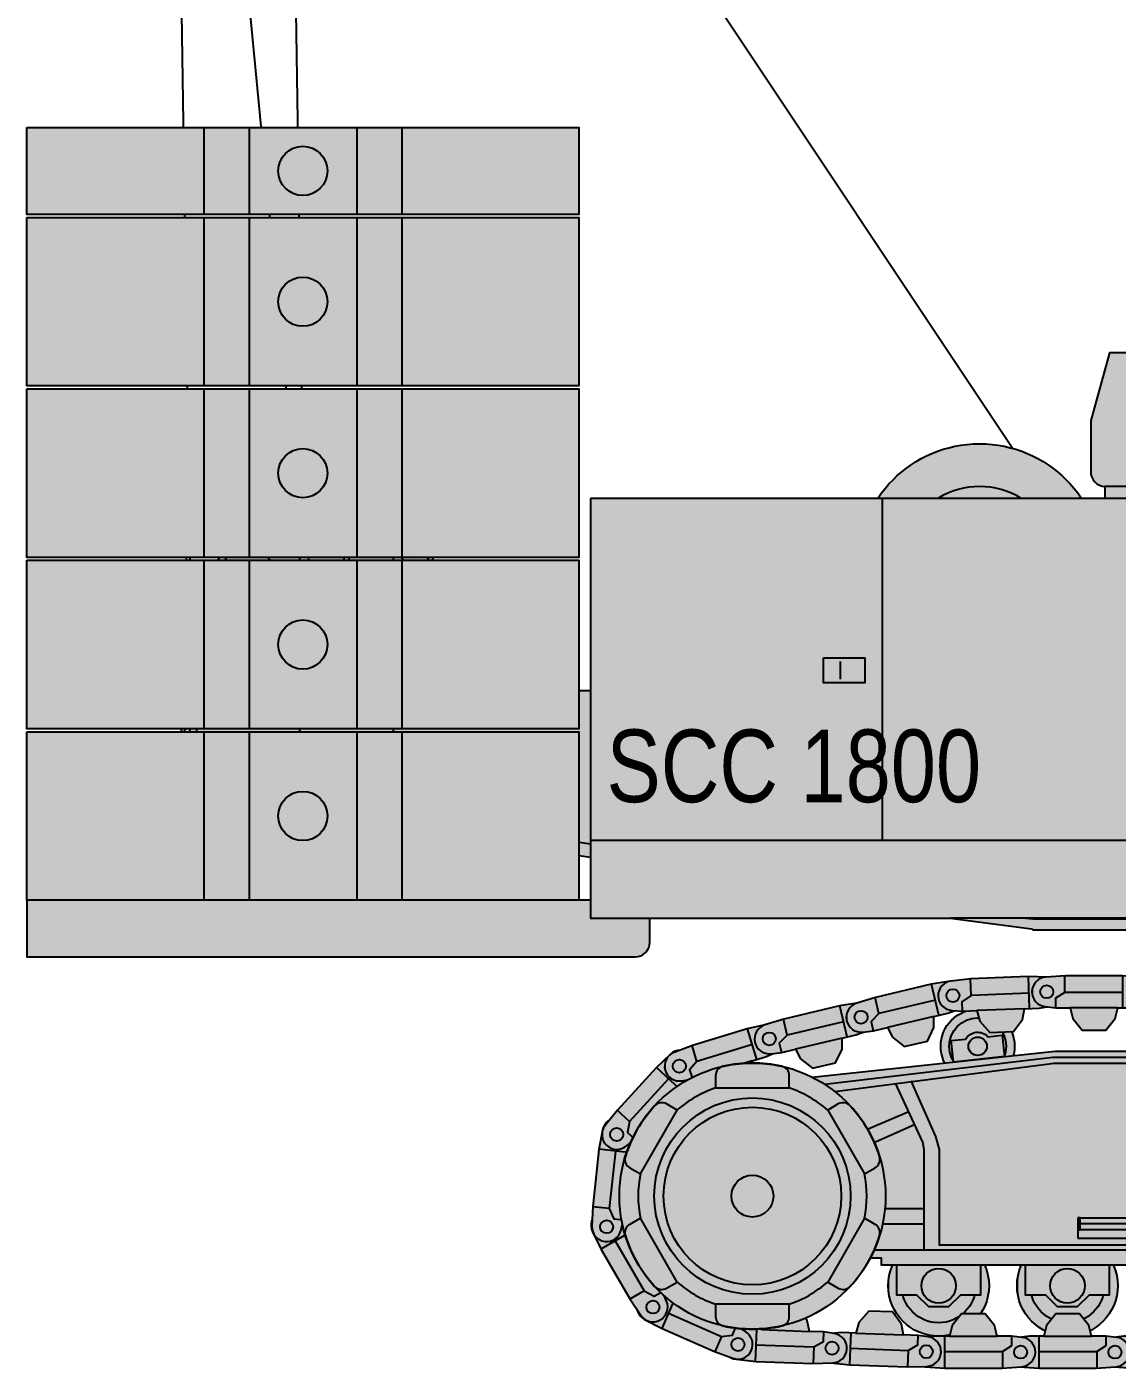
# Model space of a CAD drawing. Header units: millimetres. Extents: x 1288 to 41624, y 765 to 20114.
# Drawn here: x 16798 to 20551, y 809 to 5425 of the extents above; entities that cross this region are included whole.
import ezdxf
from ezdxf.enums import TextEntityAlignment as Align

# ---------------------------------------------------------------- set-up
doc = ezdxf.new("R2010")
doc.units = ezdxf.units.MM
doc.set_wipeout_variables(frame=1)
doc.layers.add('dwgmodels.com', color=250, linetype='Continuous')
doc.layers.add('Hatch', color=7, linetype='Continuous', true_color=0xffe494)
doc.styles.get("Standard").update_dxf_attribs({"font": 'Arial.ttf'})

# ---------------------------------------------------------------- blocks, each defined once
blk = doc.blocks.new('BLOCK-20201115.183852')
at = {"color": 0, "linetype": 'ByBlock', "lineweight": -2, "transparency": 16777216}
blk.add_wipeout([(-8014.682305156217, 205.3915074275974), (-8014.682305156217, 205.3915074275974), (-8009.258446934469, 225.39976104274592), (-7994.472023432292, 239.92939045137064), (-7974.371826675512, 245.0019185268493), (-7954.46165657454, 239.22839470789222), (-7940.193280280902, 224.18971495596998), (-7937.798180402704, 218.8298739721531), (-7926.949311261511, 188.76372692053974), (-7926.949311261511, 188.76372692053974), (-7918.657368144166, 177.49678084882453), (-7906.971385924137, 169.80664339898613), (-7893.343185909374, 166.64870755387528), (-7879.46588304716, 168.41530306915138), (-7879.46588304716, 168.4153030691523), (-7200.557668804338, 250.08001739909287), (-7200.557668804338, 250.08001739909287), (-7170.069756537493, 247.26247524371047), (-7142.523446236444, 233.89639403093315), (-7121.442635963422, 211.6916473217061), (-7109.52411616547, 183.48880661347084), (-7108.292579201083, 152.89575748636344), (-7109.195104027613, 147.6574832146389), (-6593.32249239972, 147.6574832146389), (-6601.100612934332, 134.6379953300011), (-443.5866007652812, 134.6379953300011), (-399.66496327572986, 134.76916546371558), (7.231291450249046, 107.36328433668677), (7.231291450249046, 107.36328433668677), (40.70179437698198, 99.61189855681096), (70.02323257481385, 81.70626230205471), (92.20663352080055, 55.47164261457874), (104.9906628477247, 23.582347516609843), (107.07214053648568, -10.71088794328989), (98.23888464782158, -43.91227553601402), (79.39134075200627, -72.6373279601994), (52.45079219297031, -93.95786714229234), (20.16350806067703, -105.70051722809058), (7.23129145025041, -107.36328433668768), (-399.66496327572986, -134.7691654637174), (-443.5866007652812, -134.637995330002), (-6601.100612934332, -134.637995330002), (-6593.32249239972, -147.6574832146398), (-7775.872787618349, -147.6574832146398), (-7775.872787618349, -158.51605995675754), (-8033.6751748357, -158.51605995675754), (-8033.6751748357, 158.51605995675618), (-8014.682305156217, 158.51605995675618)], dxfattribs=at)
blk = doc.blocks.new('BLOCK-20201113.150334')
at = {"color": 0, "linetype": 'ByBlock', "lineweight": -2, "transparency": 16777216}
blk.add_wipeout([(121.81131212791165, 36.98173590724005), (105.81460813989358, 70.77367630155393), (80.69104858475751, 98.46115595161714), (48.607622533506465, 117.65603930388156), (12.33163027497151, 126.70270497427353), (-25.008005372744336, 124.82084850021315), (-60.19061887511523, 112.17278614916816), (-90.18159490298592, 89.84945461042113), (-112.394113816469, 59.776314142367454), (-124.91227330803792, 24.54727133622842), (-126.6563412343326, -12.799053799741813), (-117.47588604017974, -49.04141874080608), (-98.16275197157096, -81.05380113482786), (-70.38275992309896, -106.07502844045715), (-36.532024944841694, -121.9469380774517), (0.4697165069746578, -127.3005259982827), (37.4309433758614, -121.67402775871864), (71.16362912043752, -105.55274720937007), (98.75821941645793, -80.3271974534598), (117.8345907205589, -48.1731645499311), (126.74734369990858, -11.86403885924247), (127.3013925808998, 0)], dxfattribs=at)
at = {"layer": 'Hatch', "true_color": 0xadadad, "transparency": 16777216}
h = blk.add_hatch(color=253, dxfattribs=at)
h.dxf.hatch_style = 1
edge = h.paths.add_edge_path()
edge.add_arc((0, 0), 127.3013925808998, 0, 360)
at = {"layer": 'Hatch', "transparency": 16777216}
h = blk.add_hatch(color=256, dxfattribs=at)
h.dxf.hatch_style = 1
edge = h.paths.add_edge_path()
edge.add_line((-83.1178960062125, -54.36107682582497), (-90.96002003184367, 19.41622406335409))
edge.add_line((-90.96002003184367, 19.41622406335409), (-41.4615607921628, 24.67763986139653))
edge.add_arc((-3.33066907387547e-14, -7.105427357601002e-15), 48.24983867797898, 42.895712417965285, 149.2391790215495, ccw=False)
edge.add_line((35.34753443863519, 32.84202706229462), (84.84599367831561, 38.10344286033705))
edge.add_line((84.84599367831561, 38.10344286033705), (92.68811770394768, -35.67385802884201))
edge.add_line((92.68811770394768, -35.67385802884201), (-83.1178960062125, -54.36107682582497))
at = {"color": 0, "linetype": 'ByBlock', "lineweight": -2, "transparency": 16777216}
blk.add_lwpolyline([(-83.1178960062125, -54.36107682582497), (-90.96002003184367, 19.41622406335409), (-41.4615607921628, 24.67763986139653, -0.5004542057179826), (35.34753443863519, 32.84202706229462), (84.84599367831561, 38.10344286033705), (92.68811770394768, -35.67385802884201)], format="xyb", close=True, dxfattribs=at)
for radius in [127.3013925808998, 97.94413496263614, 31.62702625891821]:
    blk.add_circle((0, 0), radius, dxfattribs=at)
blk = doc.blocks.new('BLOCK-20201113.14163')
at = {"color": 0, "linetype": 'ByBlock', "lineweight": -2, "transparency": 16777216}
blk.add_wipeout([(167.78424890663027, 43.303468969525454), (151.63907981433942, 83.85901310543244), (125.8712914935032, 119.09308369386628), (92.11604036736507, 146.7698188082095), (52.51534634892151, 165.1329252566232), (9.58216586201898, 173.01712835251146), (-33.959073797940206, 169.92211719709337), (-75.34535949146971, 156.0442930999332), (-111.9504258191737, 132.26430646573687), (-141.4514110521468, 100.09117302396498), (-161.97625985932663, 61.566515639108445), (-172.2225190404116, 19.135008265787405), (-171.5399877979736, -24.51075666371355), (-159.9719777787569, -66.60113310980233), (-138.25256462990487, -104.46517591623865), (-107.76000547916291, -135.70013200099507), (-70.4292783438781, -158.32391277983643), (-28.629293489051914, -170.90087232157256), (14.987431419622643, -172.6329096823628), (57.653093146289365, -163.41011430331355), (96.660240436085, -143.81774064695554), (129.53358178749787, -115.09906948041899), (154.18706097424416, -79.0765125311014), (169.05623271504558, -38.035967006940496), (173.2822685849787, -1.1368683772161603e-13)], dxfattribs=at)
at = {"layer": 'Hatch', "true_color": 0xadadad, "transparency": 16777216}
h = blk.add_hatch(color=253, dxfattribs=at)
h.dxf.hatch_style = 1
edge = h.paths.add_edge_path()
edge.add_arc((0, 0), 173.2822685849787, 0, 360)
at = {"color": 0, "linetype": 'ByBlock', "lineweight": -2, "transparency": 16777216}
for radius in [173.2822685849787, 127.3659967992862]:
    blk.add_circle((0, 0), radius, dxfattribs=at)
blk.add_wipeout([(-145.0844929127338, -31.01377030010829), (-75.86623998025334, -31.041553174367436), (-35.24767781147739, -71.71568109166401), (35.24767781147739, -71.71568109166401), (75.86623998025334, -31.041553174367436), (145.0844929127338, -31.01377030010829), (145.0844929127338, 70.67154949313087), (-145.0844929127338, 70.67154949313087)], dxfattribs=at)
at = {"layer": 'Hatch', "transparency": 16777216}
h = blk.add_hatch(color=256, dxfattribs=at)
h.dxf.hatch_style = 1
h.paths.add_polyline_path([(-145.0844929127338, 70.6715494931309), (-145.0844929127338, -31.01377030010826), (-75.86623998025334, -31.04155317436744), (-35.24767781147739, -71.71568109166401), (35.24767781147739, -71.71568109166401), (75.86623998025334, -31.04155317436744), (145.0844929127338, -31.01377030010826), (145.0844929127338, 70.6715494931309)])
at = {"color": 0, "linetype": 'ByBlock', "lineweight": -2, "transparency": 16777216}
blk.add_lwpolyline([(-145.0844929127338, 70.6715494931309), (-145.0844929127338, -31.01377030010826), (-75.86623998025334, -31.04155317436744), (-35.24767781147739, -71.71568109166401), (35.24767781147739, -71.71568109166401), (75.86623998025334, -31.04155317436744), (145.0844929127338, -31.01377030010826), (145.0844929127338, 70.6715494931309)], close=True, dxfattribs=at)
blk.add_circle((0, 0), 59.60485915977569, dxfattribs=at)
blk = doc.blocks.new('BLOCK-20201113.142927')
at = {"color": 0, "linetype": 'ByBlock', "lineweight": -2, "transparency": 16777216}
blk.add_wipeout([(3.432532222691009, -50.43122189891977), (3.432532222691009, -50.43122189891977), (25.897900695778475, -43.45274182775023), (42.813243067464214, -27.104556693492754), (50.55353224463306, -4.890149472297196), (47.459992580937495, 18.429841460043292), (34.195582286037734, 37.85784661404358), (13.602918768239618, 49.23036497973766), (5.745663823422149, 50.75901279036958), (-31.52215389699535, 55.00000000000006), (-80.15801499094225, 55.00000000000006), (-89.32546577283293, 91.47686967593478), (-121.79808920844329, 132.1509975932309), (-203.2019107915566, 132.1509975932309), (-235.67453422716693, 91.47686967593478), (-244.84198500905765, 55.00000000000006), (-293.4778461030046, 55.00000000000006), (-330.7456638234303, 50.75901279036822), (-330.7456638234303, 50.75901279036822), (-352.86868740121645, 42.761276078522485), (-369.01933722155286, 25.657227577767912), (-375.7364629344389, 3.1123348769237396), (-371.5805570110273, -20.04193925747842), (-357.4422470979698, -38.8435391239162), (-336.35143086801367, -49.263204928994384), (-328.43253222269095, -50.43122189891977), (-260.94965691887137, -54.99999999999997), (-64.05034308112856, -54.99999999999997)], dxfattribs=at)
at = {"layer": 'Hatch', "true_color": 0xadadad, "transparency": 16777216}
h = blk.add_hatch(color=253, dxfattribs=at)
h.dxf.hatch_style = 1
edge = h.paths.add_edge_path()
edge.add_line((-64.05034308112863, -55), (3.432532222690952, -50.43122189891983))
edge.add_arc((9.769962616701378e-15, 0.2687987270402765), 50.81608376225574, 273.8731728589847, 443.5078076067492)
edge.add_line((5.745663823422092, 50.75901279036952), (-31.52215389699541, 55))
edge.add_line((-31.52215389699541, 55), (-80.15801499094232, 55))
edge.add_line((-80.15801499094232, 55), (-89.32546577283301, 91.47686967593472))
edge.add_line((-89.32546577283301, 91.47686967593472), (-121.7980892084433, 132.1509975932308))
edge.add_line((-121.7980892084433, 132.1509975932308), (-203.2019107915567, 132.1509975932308))
edge.add_line((-203.2019107915567, 132.1509975932308), (-235.674534227167, 91.47686967593472))
edge.add_line((-235.674534227167, 91.47686967593472), (-244.8419850090577, 55))
edge.add_line((-244.8419850090577, 55), (-293.4778461030046, 55))
edge.add_line((-293.4778461030046, 55), (-330.7456638234303, 50.75901279036816))
edge.add_arc((-325.0000000000089, 0.2687987270398575), 50.81608376225473, 96.4921923932502, 266.1268271410252)
edge.add_line((-328.432532222691, -50.43122189891983), (-260.9496569188714, -55))
edge.add_line((-260.9496569188714, -55), (-64.05034308112863, -55))
at = {"color": 0, "linetype": 'ByBlock', "lineweight": -2, "transparency": 16777216}
blk.add_line((-244.8419850090577, 55), (-80.15801499094232, 55), dxfattribs=at)
blk.add_lwpolyline([(-64.05034308112863, -55), (3.432532222690952, -50.43122189891983, 0.9134026468780254), (5.745663823422092, 50.75901279036952), (-31.52215389699541, 55), (-80.15801499094232, 55), (-89.32546577283301, 91.47686967593472), (-121.7980892084433, 132.1509975932308), (-203.2019107915567, 132.1509975932308), (-235.674534227167, 91.47686967593472), (-244.8419850090577, 55), (-293.4778461030046, 55), (-330.7456638234303, 50.75901279036816, 0.9134026468781105), (-328.432532222691, -50.43122189891983), (-260.9496569188714, -55)], format="xyb", close=True, dxfattribs=at)
for points in [[(-262.2016225710458, 54.86459797551652), (-262.2016225710458, -55)], [(-62.8150471535123, 1.915996209953391), (-30.28685796937907, 22.28639961771432), (-30.28685796937907, 55)], [(-262.1849528464877, 1.915996209953391), (-62.8150471535123, 1.915996209953391)], [(-62.8150471535123, 1.915996209953391), (-62.8150471535123, -55)]]:
    blk.add_lwpolyline(points, dxfattribs=at)
for centre in [(-325, 0), (0, 0)]:
    blk.add_circle(centre, 22.47519651151177, dxfattribs=at)
blk = doc.blocks.new('BLOCK-20201113.150227')
at = {"color": 0, "linetype": 'ByBlock', "lineweight": -2, "transparency": 16777216}
blk.add_wipeout([(-2606.058335982071, 441.9261224063912), (2336.869225280111, 441.9261224063912), (2742.608086012396, 381.5507793502675), (2747.9515798746324, 417.46052333264197), (2770.5460306196696, 429.3416364334953), (2945.41699219793, 403.32023370961906), (2963.5732210677916, 385.3752788138736), (2958.2297272055575, 349.4655348314991), (4005.109970435358, 193.68614088928825), (4005.109970435358, 96.03058320131913), (4033.62073693973, 96.03058320131913), (4033.62073693973, -209.2444530900584), (4005.081923569421, -209.2444530900584), (4005.081923569421, -294.4651979687824), (-3204.52849329771, -294.4651979687824), (-3204.52849329771, -269.8524110711787), (-3327.160686386913, -269.8524110711787), (-3327.160686386913, -269.8524110711787), (-3367.700209387212, -320.8852983444558), (-3416.2582862497534, -364.3585278075425), (-3471.4466325607027, -399.02919177582453), (-3531.687403274307, -423.90604954302626), (-3595.2583035950825, -438.2778671366618), (-3660.341829705104, -441.73375162906586), (-3725.077231534888, -434.1748986423313), (-3787.6137119526215, -415.8174171837745), (-3846.163341397051, -387.1861510493777), (-3899.052175114897, -349.09967344242614), (-3944.7681115514733, -302.646883813969), (-3982.004123614286, -249.15587602577398), (-4009.6956268197578, -190.15596790076052), (-4027.050915960853, -127.33397774311106), (-4033.573800105618, -62.48599789043692), (-4029.0777887878644, 2.5339558989135185), (-4013.691423804138, 65.86695109988523), (-3987.8546041799514, 125.70228564600347), (-3952.306009375136, 180.3292562369288), (-3908.0619803012355, 228.18606766274934), (-3856.3874619465446, 267.9044848183912), (-3798.759838364542, 298.34895079875696), (-3736.82669399008, 318.64905268103576), (-3688.9077448009994, 326.82514605330925)], dxfattribs=at)
at = {"layer": 'Hatch', "transparency": 16777216}
h = blk.add_hatch(color=256, dxfattribs=at)
h.dxf.hatch_style = 1
edge = h.paths.add_edge_path()
edge.add_line((-3688.907744800999, 326.8251460533102), (-2606.058335982071, 441.9261224063921))
edge.add_line((-2606.058335982071, 441.9261224063921), (2336.869225280111, 441.9261224063921))
edge.add_line((2336.869225280111, 441.9261224063921), (2742.608086012396, 381.5507793502675))
edge.add_line((2742.608086012396, 381.5507793502675), (2747.951579874632, 417.4605233326411))
edge.add_line((2747.951579874632, 417.4605233326411), (2770.54603061967, 429.3416364334953))
edge.add_line((2770.54603061967, 429.3416364334953), (2945.416992197929, 403.3202337096191))
edge.add_line((2945.416992197929, 403.3202337096191), (2963.573221067792, 385.3752788138745))
edge.add_line((2963.573221067792, 385.3752788138745), (2958.229727205558, 349.4655348314991))
edge.add_line((2958.229727205558, 349.4655348314991), (4005.109970435357, 193.6861408892887))
edge.add_line((4005.109970435357, 193.6861408892887), (4005.109970435357, 96.0305832013205))
edge.add_line((4005.109970435357, 96.0305832013205), (4033.62073693973, 96.0305832013205))
edge.add_line((4033.62073693973, 96.0305832013205), (4033.62073693973, -209.2444530900589))
edge.add_line((4033.62073693973, -209.2444530900589), (4005.081923569421, -209.2444530900589))
edge.add_line((4005.081923569421, -209.2444530900589), (4005.081923569421, -294.4651979687819))
edge.add_line((4005.081923569421, -294.4651979687819), (-3204.528493297709, -294.4651979687819))
edge.add_line((-3204.528493297709, -294.4651979687819), (-3204.528493297709, -269.8524110711783))
edge.add_line((-3204.528493297709, -269.8524110711783), (-3327.160686386913, -269.8524110711783))
edge.add_arc((-3648.165473485136, -56.47085895179795), 385.4552634545951, 96.06744571975759, 326.38681662259023, ccw=False)
at = {"color": 0, "linetype": 'ByBlock', "lineweight": -2, "transparency": 16777216}
blk.add_lwpolyline([(-3688.907744800999, 326.8251460533102), (-2606.058335982071, 441.9261224063921), (2336.869225280111, 441.9261224063921), (2742.608086012396, 381.5507793502675), (2747.951579874632, 417.4605233326411), (2770.54603061967, 429.3416364334953), (2945.416992197929, 403.3202337096191), (2963.573221067792, 385.3752788138745), (2958.229727205558, 349.4655348314991), (4005.109970435357, 193.6861408892887), (4005.109970435357, 96.0305832013205), (4033.62073693973, 96.0305832013205), (4033.62073693973, -209.2444530900589), (4005.081923569421, -209.2444530900589), (4005.081923569421, -294.4651979687819), (-3204.528493297709, -294.4651979687819), (-3204.528493297709, -269.8524110711783), (-3327.160686386913, -269.8524110711783, -1.574523188373313)], format="xyb", close=True, dxfattribs=at)
for points in [[(-3689.724012373841, 294.0204641542525), (-2614.226501014642, 421.5446058489269), (2301.240859761208, 421.5446058489269), (4005.082187561094, 165.3087131196667)], [(-3542.438984076845, 280.2681930819701), (-2610.114635624097, 401.1964287405754), (-1304.267643908491, 401.1964287405754), (-1304.267643908491, -225.374064730755)], [(-3057.646730786246, -241.6492724725281), (-3057.646730786246, 104.1919463215299), (-3061.703030428272, 128.5853099222027), (-3155.27575093746, 332.0115152572052)], [(-1287.849857521439, -225.374064730755), (-3004.710662303188, -225.374064730755), (-3004.710662303188, 104.041617623438), (-3016.917037120429, 148.922373880851), (-3102.377158345567, 340.2352460382972)], [(-3349.735285390534, 131.9719773700273), (-3110.489757629618, 234.3324859323247)], [(-3325.191517374783, 85.86361825460914), (-3090.208259419492, 189.7131898700436)], [(-3297.819792656305, -99.23981558832065), (-3057.646730786246, -99.23981558832065)], [(-3308.416112422846, -152.0828424316933), (-3057.646730786246, -152.0828424316933)], [(-3347.678233699134, -241.6159330234118), (4005.081923569421, -241.6159330234118)]]:
    blk.add_lwpolyline(points, dxfattribs=at)
for points in [[(-2528.705257466132, -131.7235521736375), (-2528.688587741575, -172.4754721388613), (-2520.592650444984, -172.4721604655738), (-2520.609320169541, -131.72024050035)], [(-2520.592658182082, -131.7235521736375), (-2215.520036814843, -131.7268638469254), (-2215.520257786801, -152.0828858586196), (-2520.59287915404, -152.0795741853317)], [(-2528.688587741575, -200.9251353815616), (-2207.407429793752, -200.9251353815616), (-2207.407429793752, -172.4754721388617), (-2528.688587741575, -172.4754721388617)]]:
    blk.add_lwpolyline(points, close=True, dxfattribs=at)
blk.add_circle((-3648.165473485136, -56.47085895179794), 352.9465678076411, dxfattribs=at)
blk = doc.blocks.new('*U0')
at = {"color": 0, "linetype": 'ByBlock', "lineweight": -2}
blk.add_lwpolyline([(-100.7542170375336, 31.68359700821202, 0.3506497923044713), (-126.7558923937822, -0.8340782691102504), (-126.7558923937822, -42.90235564371415), (126.7558923937822, -42.90235564371415), (126.7558923937822, -0.8340782691102504, 0.3506497923044713), (100.7542170375336, 31.68359700821202, 0.1113477824091882)], format="xyb", close=True, dxfattribs=at)
blk = doc.blocks.new('*U1')
at = {"color": 0, "linetype": 'ByBlock', "lineweight": -2, "transparency": 16777216}
blk.add_blockref('*U0', (2233.597275022788, 4234.526415036973), dxfattribs=at)
for p, rotation in [((1874.077822846987, 4026.957762544367), 59.99999999999999), ((2593.11672719859, 4026.957762544367), 299.9999999999999), ((1874.077822846987, 3611.820457559155), 120), ((2593.11672719859, 3611.820457559155), 240), ((2233.597275022788, 3404.251805066549), 180)]:
    blk.add_blockref('*U0', p, dxfattribs=dict(at, rotation=rotation))
blk = doc.blocks.new('BLOCK-20201113.142016')
at = {"color": 0, "linetype": 'ByBlock', "lineweight": -2, "transparency": 16777216}
blk.add_wipeout([(452.5279760660534, 70.84321835308401), (436.1255688241612, 139.98149494437916), (409.2271859199806, 205.7509198353073), (372.4801747976856, 266.5686592451316), (326.76890400150387, 320.97104867373537), (273.1934796019474, 367.64881804793254), (213.04326959482202, 405.4786011485801), (147.7658734456177, 433.54997099978596), (78.93228357086892, 451.18735057551135), (8.19907719447289, 457.96627151158236), (-62.73145151484304, 453.72358953431353), (-132.15225954867785, 438.56141075708), (-198.39263745162404, 412.84463435298494), (-259.85841729584234, 377.1921707426616), (-315.0703385760434, 332.4620466438821), (-362.69964869561244, 279.73075545091706), (-401.6000812680718, 220.26734990583486), (-430.8354426310462, 155.50290055806659), (-449.702142664444, 86.99605503739531), (-457.7461276770035, 16.395527004942892), (-454.7738078474555, -54.599582461654904), (-440.8567162360504, -124.28067612717587), (-416.3297872407803, -190.97078039613268), (-381.7832959296703, -253.06490404269653), (-338.04865224045096, -309.06866458357763), (-286.1783919301943, -357.6342526958364), (-227.4208458208721, -397.59286914528604), (-163.19009696109313, -427.98285358515295), (-95.03194872721174, -448.07282826586356), (-24.58672288935061, -457.37929967000446), (46.450217040756506, -455.6782944643381), (116.36926711890597, -443.01074973331083), (183.4877269936161, -419.6815277704962), (246.1902964584931, -386.25207913840507), (302.9679499252401, -343.52693057045576), (352.45425324839846, -292.5343229027583), (393.4582488863207, -234.50146501114136), (424.99311797068736, -170.82499930225322), (446.2999294915251, -103.03738954826622), (456.8659050401599, -32.77003998924977), (458.0396606289256, -2.2737367544323206e-13)], dxfattribs=at)
at = {"layer": 'Hatch', "true_color": 0xadadad, "transparency": 16777216}
h = blk.add_hatch(color=253, dxfattribs=at)
h.dxf.hatch_style = 1
edge = h.paths.add_edge_path()
edge.add_arc((0, 0), 458.0396606289257, 0, 360)
at = {"color": 0, "linetype": 'ByBlock', "lineweight": -2, "transparency": 16777216}
for radius in [458.0396606289257, 337.7253539991992, 305.7730510978384, 72.10960792944024]:
    blk.add_circle((0, 0), radius, dxfattribs=at)
for start, end in [(108.8050730948377, 131.1949269051623), (48.8050730948377, 71.19492690516235), (168.8050730948377, 191.1949269051623), (348.8050730948377, 11.19492690516234), (228.8050730948377, 251.1949269051623), (288.8050730948377, 311.1949269051623)]:
    blk.add_arc((0, 0), 393.2250167115661, start, end, dxfattribs=at)
blk.add_blockref('*U1', (-2233.597275022788, -3819.389110051761), dxfattribs=at)
blk = doc.blocks.new('BLOCK-20201115.205518')
at = {"color": 0, "linetype": 'ByBlock', "lineweight": -2, "transparency": 16777216}
for name, p in [('BLOCK-20201113.150334', (-2927.743730138334, 1107.512721688945)), ('BLOCK-20201113.14163', (-3062, 283.2822685849787)), ('BLOCK-20201113.14163', (-2619, 283.2822685849787))]:
    blk.add_blockref(name, p, dxfattribs=at)
blk.add_blockref('BLOCK-20201113.142927', (-2130.741600443669, 55), dxfattribs=at)
blk.add_blockref('BLOCK-20201113.142927', (-2455.341600443669, 55), dxfattribs=at)
blk.add_blockref('BLOCK-20201113.142927', (-2779.941600443669, 55), dxfattribs=at)
at = {"color": 0, "linetype": 'ByBlock', "lineweight": -2, "transparency": 16777216, "rotation": 357.8892922874758}
blk.add_blockref('BLOCK-20201113.142927', (-3104.513424581473, 56.52951107748277), dxfattribs=at)
blk.add_blockref('BLOCK-20201113.142927', (-3428.893192626705, 68.48468079274653), dxfattribs=at)
at = {"color": 0, "linetype": 'ByBlock', "lineweight": -2, "transparency": 16777216, "rotation": 336.2269149652674}
blk.add_blockref('BLOCK-20201113.142927', (-3752.943262233125, 81.21867850651142), dxfattribs=at)
at = {"color": 0, "linetype": 'ByBlock', "lineweight": -2, "transparency": 16777216, "rotation": 299.9901249002318}
blk.add_blockref('BLOCK-20201113.142927', (-4045.376714343827, 210.0148830824064), dxfattribs=at)
at = {"color": 0, "linetype": 'ByBlock', "lineweight": -2, "transparency": 16777216, "rotation": 263.7391067876217}
blk.add_blockref('BLOCK-20201113.142927', (-4204.935490908756, 486.4888254738744), dxfattribs=at)
at = {"color": 0, "linetype": 'ByBlock', "lineweight": -2, "transparency": 16777216, "rotation": 227.4880886750115}
blk.add_blockref('BLOCK-20201113.142927', (-4170.123457275357, 803.7977700605115), dxfattribs=at)
at = {"color": 0, "linetype": 'ByBlock', "lineweight": -2, "transparency": 16777216, "rotation": 196.8376802669324}
blk.add_blockref('BLOCK-20201113.142927', (-3954.417458900764, 1039.101332008899), dxfattribs=at)
at = {"color": 0, "linetype": 'ByBlock', "lineweight": -2, "transparency": 16777216, "rotation": 193.2754573099571}
blk.add_blockref('BLOCK-20201113.142927', (-3644.939748241931, 1132.760284509013), dxfattribs=at)
blk.add_blockref('BLOCK-20201113.142927', (-3329.013928394482, 1207.299108981346), dxfattribs=at)
at = {"color": 0, "linetype": 'ByBlock', "lineweight": -2, "transparency": 16777216, "rotation": 182.3329865793087}
blk.add_blockref('BLOCK-20201113.142927', (-3013.088108547032, 1281.837933453681), dxfattribs=at)
at = {"color": 0, "linetype": 'ByBlock', "lineweight": -2, "transparency": 16777216}
blk.add_blockref('BLOCK-20201113.150227', (-54.69086221649286, 648.4405608191569), dxfattribs=at)
at = {"color": 0, "linetype": 'ByBlock', "lineweight": -2, "transparency": 16777216, "rotation": 180}
blk.add_blockref('BLOCK-20201113.142927', (-2690.019795385547, 1295), dxfattribs=at)
at = {"color": 0, "linetype": 'ByBlock', "lineweight": -2, "transparency": 16777216}
blk.add_blockref('BLOCK-20201113.142016', (-3702.856335701628, 591.9697018673592), dxfattribs=at)
blk = doc.blocks.new('BLOCK-20201115.205553')
at = {"color": 0, "linetype": 'ByBlock', "lineweight": -2, "transparency": 16777216}
blk.add_wipeout([(-2505.42382896743, 2827.5369490586427), (-2521.8124970843955, 2893.6733015160917), (-2548.6500350041047, 2956.3019859780215), (-2585.234187442733, 3013.784203657676), (-2630.607660388022, 3064.6158228715767), (-2683.5831705199944, 3107.466737509204), (-2742.774512739851, 3141.215671792166), (-2806.6328328659997, 3164.9795205900828), (-2873.487156353049, 3178.136457547933), (-2941.588112522669, 3180.3422063567177), (-3009.1537101785448, 3171.5390493986597), (-3074.4159667993067, 3151.9573380385746), (-3135.667171167802, 3122.10946504178), (-3191.304568886919, 3082.776456841685), (-3239.872301500363, 3034.9875364959307), (-3280.099501801418, 2979.993192105232), (-3310.933548493396, 2919.232455411042), (-3331.5676100302776, 2854.2952467898194), (-3341.46175690048, 2786.880771958855), (-3340.357089910668, 2718.7530590230353), (-3328.2825147761396, 2651.694799320411), (-3305.5539857477506, 2587.460699908732), (-3272.766238067291, 2527.731568313953), (-3230.777225587391, 2474.0703310007234), (-3180.6856707752477, 2427.8811364253042), (-3123.8023145470743, 2390.3726128174276), (-3061.615618236116, 2362.5262421211833), (-2995.752815167526, 2345.0706776510215), (-2927.9373309998273, 2338.4626774902636), (-2859.9436870108075, 2342.875152546099), (-2793.5510663692307, 2358.192642006438), (-2730.496758419299, 2384.01433459192), (-2672.4306991968097, 2419.6645565462677), (-2620.87229771096, 2464.2104519267386), (-2577.1706777143595, 2516.486392556216), (-2542.4693753110314, 2575.1244789040556), (-2517.6764161567316, 2638.590333782069), (-2503.4405552385906, 2705.2232522454183), (-2499.912871361862, 2759.623512204854)], dxfattribs=at)
at = {"layer": 'Hatch', "true_color": 0xadadad, "transparency": 16777216}
h = blk.add_hatch(color=253, dxfattribs=at)
h.dxf.hatch_style = 1
edge = h.paths.add_edge_path()
edge.add_arc((-2921.128737215477, 2759.623512204857), 421.215865853615, 0, 360)
at = {"color": 0, "linetype": 'ByBlock', "lineweight": -2, "transparency": 16777216}
blk.add_circle((-2921.128737215477, 2759.623512204857), 421.215865853615, dxfattribs=at)
blk.add_wipeout([(-4259.619102375178, 2330.6040068283864), (-4861.159300513558, 2330.6040068283864), (-4861.159300513558, 2540.218165711998), (-4830.71693107755, 2712.6985898673147), (-4793.5224210060005, 2807.386574657299), (-4793.5224210060005, 2807.386574657299), (-4790.393456193539, 2835.419097500663), (-4798.161308652901, 2862.535019501047), (-4815.658468340827, 2884.6588112333984), (-4840.2551080597805, 2898.465261620713), (-4861.159300513558, 2902.056326844303), (-5221.863138858593, 2902.056326844303), (-5476.606891511157, 2834.4012147337735), (-5476.606891511157, 2834.4012147337735), (-5504.197585647626, 2820.324422820636), (-5527.739238012207, 2800.19501454709), (-5545.930634505989, 2775.1255995737793), (-5557.766284892765, 2746.5018357852787), (-5557.766284892765, 2746.5018357852787), (-5638.901368137063, 2401.601762817907), (-5669.337660038756, 2404.9626392998653), (-5669.337660038756, 2404.9626392998653), (-5689.300502075388, 2401.0521297071537), (-5705.710902338322, 2389.031068578267), (-5715.459707267244, 2371.176994815901), (-5716.699885036731, 2350.8725838036553), (-5716.699885036731, 2350.8725838036553), (-5703.146983491053, 2235.885634366783), (-5703.146983491053, 2235.885634366783), (-5702.00896862562, 2232.2439441207625), (-5699.781076786769, 2229.146609195979), (-5696.690452236628, 2226.909417748657), (-5693.052198976533, 2225.7604621806267), (-5693.052198976533, 2225.7604621806267), (-5679.499297430855, 2225.7604621806267), (-5679.499297430855, 2225.7604621806267), (-5675.850953740758, 2226.9204295841673), (-5672.748157527705, 2229.162881750569), (-5670.5019932689975, 2232.2629917778495), (-5669.337660038756, 2235.909944504073), (-5669.337660038756, 2235.909944504073), (-5669.337660038756, 2083.7041748583542), (-5676.108033277269, 2083.7224074613405), (-5676.108033277269, 1833.510319283952), (-5665.988938625439, 1738.8344895626096), (-5655.839456302007, 1738.8344895626096), (-5655.839456302007, 1735.394605134435), (-5638.931755808699, 1735.394605134435), (-5638.931755808699, 1738.8344895626096), (-5635.528336586467, 1738.8344895626096), (-5628.77619595093, 1833.510319283952), (-5628.77619595093, 1859.7265130683409), (-5625.378854263014, 1857.1580053441353), (-4939.344017606592, 1857.1580053441353), (-4259.603700510094, 1758.688750984158), (-4259.598046138831, 1548.725790673776), (-3022.0177160231547, 1548.725790673776), (-2742.158576356527, 1512.1968675961393), (-2738.0467109659803, 1508.0850022055924), (-1700.5079607648804, 1508.0850022055924), (-1598.8933005390863, 1491.8598036374888), (1187.9749164598006, 1491.8598036374888), (1224.5690790532185, 1471.467173930323), (1578.5784628798497, 1471.467173930323), (1598.9155268384966, 1487.7312685223915), (1598.9155268384966, 1516.1809317650914), (1521.6235706459297, 1516.1809317650914), (1521.6235706459297, 1540.5909650903159), (1529.6806041814598, 1540.6298611142888), (1529.6806041814598, 1548.742460398334), (1452.444213737413, 1548.742460398334), (1452.444213737413, 1540.6298611142888), (1460.5568130214633, 1540.6298611142888), (1460.5568130214633, 1516.1809317650914), (1330.3662642370055, 1516.1976014896418), (1330.3662642370055, 1516.1976014896418), (1311.192399374343, 1527.0403939548455), (1295.641563565086, 1542.64086663514), (1284.8599297389978, 1561.849188119727), (1279.642157230257, 1583.249610831957), (1279.642157230257, 1816.5661535846912), (1523.0960272377934, 2171.6582516157832), (1523.0960272377934, 2171.6582516157832), (1548.1208344288902, 2208.3751640887476), (1563.361428196465, 2250.1135988714586), (1567.8841971624634, 2294.3167344771955), (1561.412084630057, 2338.276766277306), (1544.341560578856, 2379.3007817452763), (1517.7183346266497, 2414.8757234373807), (1483.1732977379602, 2442.822334374272), (1442.8226167752118, 2461.4286554061537), (1399.138101920712, 2469.554896752913), (1354.7957880281483, 2466.7032594771963), (1350.6642233570633, 2465.86561077485), (1350.6642233570633, 2465.86561077485), (1301.2646900413592, 2464.3555712359566), (1252.7558122372134, 2473.815110622252), (1207.5430794013778, 2493.775143205733), (1167.8685296322465, 2523.245878042774), (1135.6995700414918, 2560.7659013645525), (1118.7885635939856, 2590.2668506740156), (1000.8280360589733, 3049.990071061652), (1013.0525007335723, 3306.3148689885456), (1013.0525007335723, 3306.3148689885456), (1015.5350545104379, 3330.333592872702), (1009.6162229663473, 3353.7436249835528), (996.016278309789, 3373.69616055217), (976.3902198594874, 3387.763143170475), (976.3902198594874, 3387.763143170475), (748.5706509238107, 3501.617361889791), (748.5706509238107, 3501.617361889791), (707.839952115346, 3509.6712521700592), (666.4231522949494, 3506.7551474549155), (627.2228313279861, 3493.0734147371804), (592.986233396719, 3469.584899752933), (566.1127341227511, 3437.935728976361), (555.0595207224355, 3417.571725337719), (455.6391378713506, 3200.451004906531), (44.741540709026594, 2993.0462919774354), (-28.43855009299682, 3094.759394644937), (-28.43855009299682, 3094.759394644937), (-44.947247732664664, 3117.156630476218), (-68.8103215106255, 3131.464914108701), (-96.34375537273809, 3135.475311894538), (-123.29689773415475, 3128.568692787827), (-145.50868325631473, 3111.8113106964174), (-159.5500241688767, 3087.790194652044), (-162.74096426799952, 3074.3945478120295), (-162.74096426799952, 3005.2707566520367), (-174.96542894259596, 3005.2707566520367), (-174.96542894259596, 2993.0462919774354), (-2103.345941941054, 2993.0462919575066), (-2187.468988258428, 3081.159580237955), (-1851.1117896502874, 3330.752685188035), (-1912.1340946759371, 3408.0779808297148), (-2241.7223320276316, 3243.281083866441), (-2241.7223320276316, 3243.281083866441), (-2269.5756434824166, 3226.734657021546), (-2301.352170068086, 3220.4224816056512), (-2333.4149125273816, 3225.067021014419), (-2362.094112612949, 3240.1366820186586), (-2384.107277220052, 3263.906658550227), (-2396.934877881346, 3293.6563452982427), (-2399.1087247381406, 3325.980726037462), (-2390.3800089918323, 3357.1800965719904), (-2371.8239756144612, 3383.6068251811157), (-2387.342718984073, 3493.4714231566277), (-2473.5481914316624, 3493.4714231566277), (-2538.7212578718245, 3261.6066677286317), (-2538.7212578718245, 3085.2797203704276), (-2538.7212578718245, 3085.2797203704276), (-2535.0480425207124, 3066.1587662906504), (-2524.551323976008, 3049.7599158513713), (-2508.7254395832533, 3038.4177476669474), (-2489.823399173438, 3033.746959266441), (-2489.823399173438, 2993.046291953511), (-4259.636942162801, 2993.0462919352212)], dxfattribs=at)
at = {"layer": 'Hatch', "transparency": 16777216}
h = blk.add_hatch(color=256, dxfattribs=at)
h.dxf.hatch_style = 1
edge = h.paths.add_edge_path()
edge.add_line((-4259.636942162801, 2993.046291977438), (-4259.619102375179, 2330.604006828389))
edge.add_line((-4259.619102375178, 2330.604006828389), (-4861.159300513557, 2330.604006828389))
edge.add_line((-4861.159300513558, 2330.604006828389), (-4861.159300513558, 2540.218165712))
edge.add_line((-4861.159300513558, 2540.218165712), (-4830.71693107755, 2712.698589867317))
edge.add_line((-4830.71693107755, 2712.698589867317), (-4793.522421006001, 2807.386574657301))
edge.add_arc((-4862.893790844264, 2829.320631664315), 72.75637298562813, 342.4539242559648, 448.6339562123362)
edge.add_line((-4861.159300513558, 2902.056326844306), (-5221.863138858593, 2902.056326844306))
edge.add_line((-5221.863138858593, 2902.056326844306), (-5476.606891511157, 2834.401214733776))
edge.add_arc((-5430.942051540766, 2710.820083471961), 131.7481446300903, 110.2799289347394, 164.2861556031438)
edge.add_line((-5557.766284892765, 2746.50183578528), (-5638.901368137063, 2401.601762817909))
edge.add_line((-5638.901368137063, 2401.601762817909), (-5669.337660038756, 2404.962639299867))
edge.add_arc((-5670.550385593142, 2358.243888017012), 46.73448859995808, 88.513049817532, 189.0750045166855)
edge.add_line((-5716.699885036731, 2350.872583803657), (-5703.146983491053, 2235.885634366785))
edge.add_arc((-5691.319162985506, 2237.583127097474), 11.94900914227496, 188.1671470396083, 261.6606385438185)
edge.add_line((-5693.052198976533, 2225.760462180629), (-5679.499297430855, 2225.760462180629))
edge.add_arc((-5681.292313786998, 2237.717270532336), 12.09049931197245, 278.5283994222414, 351.4030239497716)
edge.add_line((-5669.337660038756, 2235.909944504076), (-5669.337660038756, 2083.704174858356))
edge.add_line((-5669.337660038756, 2083.704174858356), (-5676.108033277269, 2083.722407461342))
edge.add_line((-5676.108033277269, 2083.722407461342), (-5676.108033277269, 1833.510319283954))
edge.add_line((-5676.108033277269, 1833.510319283954), (-5665.98893862544, 1738.834489562612))
edge.add_line((-5665.98893862544, 1738.834489562612), (-5655.839456302008, 1738.834489562612))
edge.add_line((-5655.839456302008, 1738.834489562612), (-5655.839456302008, 1735.394605134437))
edge.add_line((-5655.839456302008, 1735.394605134437), (-5638.931755808699, 1735.394605134437))
edge.add_line((-5638.931755808699, 1735.394605134437), (-5638.931755808699, 1738.834489562612))
edge.add_line((-5638.931755808699, 1738.834489562612), (-5635.528336586467, 1738.834489562612))
edge.add_line((-5635.528336586467, 1738.834489562612), (-5628.77619595093, 1833.510319283954))
edge.add_line((-5628.77619595093, 1833.510319283954), (-5628.77619595093, 1859.726513068343))
edge.add_line((-5628.77619595093, 1859.726513068343), (-5625.378854263014, 1857.158005344138))
edge.add_line((-5625.378854263014, 1857.158005344138), (-4939.344017606592, 1857.158005344138))
edge.add_line((-4939.344017606592, 1857.158005344138), (-4259.603700510094, 1758.68875098416))
edge.add_line((-4259.603700510095, 1758.68875098416), (-4259.598046138833, 1548.725790673778))
edge.add_line((-4259.598046138832, 1548.72579067378), (-3022.017716023154, 1548.72579067378))
edge.add_line((-3022.017716023154, 1548.72579067378), (-2742.158576356527, 1512.196867596143))
edge.add_line((-2742.158576356527, 1512.19686759614), (-2738.04671096598, 1508.085002205593))
edge.add_line((-2738.04671096598, 1508.085002205597), (-1700.50796076488, 1508.085002205597))
edge.add_line((-1700.50796076488, 1508.085002205597), (-1598.893300539086, 1491.859803637493))
edge.add_line((-1598.893300539086, 1491.85980363749), (1187.974916459802, 1491.85980363749))
edge.add_line((1187.9749164598, 1491.85980363749), (1224.569079053217, 1471.467173930323))
edge.add_line((1224.569079053221, 1471.467173930323), (1578.578462879852, 1471.467173930323))
edge.add_line((1578.57846287985, 1471.467173930323), (1598.915526838497, 1487.731268522391))
edge.add_line((1598.915526838497, 1487.731268522395), (1598.915526838497, 1516.180931765095))
edge.add_line((1598.915526838497, 1516.180931765091), (1521.62357064593, 1516.180931765091))
edge.add_line((1521.62357064593, 1516.180931765091), (1521.62357064593, 1540.590965090316))
edge.add_line((1521.62357064593, 1540.59096509032), (1529.68060418146, 1540.629861114292))
edge.add_line((1529.68060418146, 1540.629861114292), (1529.68060418146, 1548.742460398338))
edge.add_line((1529.68060418146, 1548.742460398338), (1452.444213737414, 1548.742460398338))
edge.add_line((1452.444213737414, 1548.742460398338), (1452.444213737414, 1540.629861114292))
edge.add_line((1452.444213737414, 1540.629861114292), (1460.556813021463, 1540.629861114292))
edge.add_line((1460.556813021463, 1540.629861114292), (1460.556813021463, 1516.180931765095))
edge.add_line((1460.556813021463, 1516.180931765091), (1330.366264237005, 1516.197601489643))
edge.add_arc((1360.348271475847, 1591.590778924327), 81.13600903278038, 185.9007041795566, 248.313504356995, ccw=False)
edge.add_line((1279.642157230257, 1583.249610831959), (1279.642157230257, 1816.566153584694))
edge.add_line((1279.642157230257, 1816.566153584694), (1523.096027237794, 2171.658251615785))
edge.add_arc((1388.399963809432, 2290.348224204105), 179.5281011321452, 318.614502871259, 462.1337248923635)
edge.add_arc((1319.225566674831, 2685.567084822878), 221.9394665958689, 205.4293249236177, 278.1435787538353, ccw=False)
edge.add_line((1118.788563593986, 2590.266850674017), (1000.828036058974, 3049.990071061655))
edge.add_line((1000.828036058974, 3049.990071061655), (1013.052500733573, 3306.314868988547))
edge.add_arc((946.4967327958657, 3325.331672729168), 69.21928250341192, 344.0539116355132, 424.4139306612613)
edge.add_line((976.3902198594878, 3387.763143170478), (748.5706509238116, 3501.617361889794))
edge.add_arc((698.0500033160679, 3353.140817925294), 156.8362838833791, 71.20860808302686, 155.7438739604852)
edge.add_line((555.059520722436, 3417.571725337721), (455.6391378713506, 3200.451004906534))
edge.add_line((455.6391378713488, 3200.451004906534), (44.74154070902478, 2993.046291977438))
edge.add_line((44.74154070902659, 2993.046291977438), (-28.43855009299659, 3094.75939464494))
edge.add_arc((-92.5849392627315, 3064.760750472018), 70.81439045651985, 25.06357029564548, 172.1810680644573)
edge.add_line((-162.7409642679995, 3074.394547812031), (-162.7409642679995, 3005.270756652038))
edge.add_line((-162.7409642679995, 3005.270756652038), (-174.9654289425962, 3005.270756652038))
edge.add_line((-174.9654289425962, 3005.270756652038), (-174.9654289425962, 2993.046291977438))
edge.add_line((-174.9654289425962, 2993.046291977438), (-2103.345941941054, 2993.046291957508))
edge.add_line((-2103.345941941054, 2993.046291957507), (-2187.468988258428, 3081.159580237957))
edge.add_line((-2187.468988258428, 3081.159580237958), (-1851.111789650287, 3330.752685188038))
edge.add_line((-1851.111789650287, 3330.752685188038), (-1912.134094675937, 3408.077980829717))
edge.add_line((-1912.134094675937, 3408.077980829717), (-2241.722332027632, 3243.281083866443))
edge.add_arc((-2303.852843198387, 3316.151492059176), 95.76166669662366, 135.218221598061, 310.4514567614671, ccw=False)
edge.add_line((-2371.823975614461, 3383.606825181118), (-2387.342718984073, 3493.47142315663))
edge.add_line((-2387.342718984073, 3493.47142315663), (-2473.548191431662, 3493.47142315663))
edge.add_line((-2473.548191431662, 3493.47142315663), (-2538.721257871824, 3261.606667728634))
edge.add_line((-2538.721257871824, 3261.606667728634), (-2538.721257871824, 3085.27972037043))
edge.add_arc((-2487.117504797312, 3085.27972037043), 51.6037530745125, 179.9999999999995, 266.9942600558082)
edge.add_line((-2489.823399173438, 3033.746959266444), (-2489.823399173438, 2993.046291953514))
edge.add_line((-2489.823399173438, 2993.046291953513), (-4259.636942162801, 2993.046291935222))
at = {"color": 0, "linetype": 'ByBlock', "lineweight": -2, "transparency": 16777216}
for points in [[(-4259.636942162801, 2993.046291977438), (-4259.619102375178, 2330.604006828389), (-4861.159300513558, 2330.604006828389), (-4861.159300513558, 2540.218165712), (-4830.71693107755, 2712.698589867317), (-4793.522421006001, 2807.386574657301, 0.499562801923729), (-4861.159300513558, 2902.056326844306), (-5221.863138858593, 2902.056326844306), (-5476.606891511157, 2834.401214733776, 0.2401074941935553), (-5557.766284892765, 2746.50183578528), (-5638.901368137063, 2401.601762817909), (-5669.337660038756, 2404.962639299867, 0.4692962388056053), (-5716.699885036731, 2350.872583803657), (-5703.146983491053, 2235.885634366785, 0.3321396460347665), (-5693.052198976533, 2225.760462180629), (-5679.499297430855, 2225.760462180629, 0.3291441186597011), (-5669.337660038756, 2235.909944504076), (-5669.337660038756, 2083.704174858356), (-5676.108033277269, 2083.722407461342), (-5676.108033277269, 1833.510319283954), (-5665.98893862544, 1738.834489562612), (-5655.839456302008, 1738.834489562612), (-5655.839456302008, 1735.394605134437), (-5638.931755808699, 1735.394605134437), (-5638.931755808699, 1738.834489562612), (-5635.528336586467, 1738.834489562612), (-5628.77619595093, 1833.510319283954), (-5628.77619595093, 1859.726513068343), (-5625.378854263014, 1857.158005344138), (-4939.344017606592, 1857.158005344138), (-4259.603700510095, 1758.68875098416), (-4259.598046138832, 1548.72579067378), (-3022.017716023154, 1548.72579067378), (-2742.158576356527, 1512.19686759614), (-2738.04671096598, 1508.085002205597), (-1700.50796076488, 1508.085002205597)], [(-2387.342718984073, 3493.47142315663), (-2473.548191431662, 3493.47142315663), (-2538.721257871824, 3261.606667728634), (-2538.721257871824, 3085.27972037043, 0.3989305146151569), (-2489.823399173438, 3033.746959266444), (-2489.823399173438, 2993.046291953513), (-4259.636942162801, 2993.046291935223)], [(-2268.513866939582, 3033.675967295918), (-2487.117504797312, 3033.675967295918, -0.01311576661623277), (-2489.823399173438, 3033.746959266444, -0.01311576661623277)], [(-174.9654289425962, 2993.046291977438), (301.0996780850328, 2993.046291977438, -0.3299496227819316), (374.3408912104242, 2940.214378283772), (532.9811032375837, 2268.869004654303), (532.9811032375837, 1548.742460398338), (-3021.549371407324, 1548.742460398338)]]:
    blk.add_lwpolyline(points, format="xyb", dxfattribs=at)
for points in [[(-3254.697040713276, 1817.263940125571), (-3254.697040713276, 2993.046291945609)], [(-2103.345941941054, 2993.046291957507), (-2489.823399173438, 2993.046291953513)], [(-5260.179816648757, 2847.929806142141), (-5246.687690446328, 2868.204460651736), (-4955.859440372191, 2868.204460651743), (-4938.96389494753, 2847.966271348103)], [(-5108.004434674658, 2486.109877612815), (-5108.004434674658, 2847.929806142141)], [(-5091.040257992892, 2486.109877612815), (-5091.040257992892, 2847.929806142141)], [(-5260.179816648757, 2452.294476626199), (-5101.264449107777, 2489.507219300724), (-4938.939584810236, 2452.294476626199)], [(-5638.901368137063, 2401.601762817909), (-5638.931755808699, 1738.834489562612)], [(-3401.223919562879, 2431.548846598927), (-3401.223919562879, 2370.593220471505)], [(-5655.827301233352, 2330.604006828389), (-5669.349815107402, 2344.108288099467)], [(-5669.337660038756, 2235.909944504076), (-5669.331582504437, 2344.096133030815), (-5638.943910877337, 2344.096133030818)], [(-5655.839456302008, 1738.834489562612), (-5655.839456302008, 2330.567541622449), (-5638.931755808699, 2330.604006828389)], [(-4861.159300513558, 2330.604006828389), (-5638.904623361908, 2330.604006828389)], [(-4259.604883176267, 1802.60452500841), (-4932.205676777674, 1901.141121257175), (-5615.217216870922, 1901.141121257175), (-5615.217216870922, 2330.604006828389)], [(-4259.619102375178, 2330.604006828389), (-4259.603700510095, 1758.68875098416)], [(-4259.61471586339, 1817.263940125571), (488.6013758180015, 1817.263940125571)], [(1101.073723362573, 1544.702830480863), (-2738.430793467574, 1544.702830480863), (-2774.664539241254, 1548.759130122889)]]:
    blk.add_lwpolyline(points, dxfattribs=at)
for points in [[(-5277.08143960774, 2868.204460651743), (-4922.031884316926, 2868.204460651743), (-4922.031884316926, 2878.372175578159), (-5277.08143960774, 2878.372175578159)], [(-5260.179816648757, 2847.929806142141), (-4938.939584810236, 2847.929806142141), (-4938.939584810236, 1877.456969991028), (-5260.179816648757, 1877.456969991028)], [(-3458.139915772834, 2443.845546746603), (-3316.162464346693, 2443.845546746603), (-3316.162464346693, 2358.329859772944), (-3458.139915772834, 2358.329859772944)]]:
    blk.add_lwpolyline(points, close=True, dxfattribs=at)
for centre, radius in [((-5440.701813794512, 2719.962873856746), 219.3633047135624), ((-4862.89379084426, 2829.320631664317), 62.61699605906233), ((-4862.89379084426, 2829.320631664317), 40.70712799486005), ((-5440.701813794512, 2719.962873856746), 99.44639637178967), ((-5440.701813794512, 2719.962873856746), 31.11336296454857)]:
    blk.add_circle(centre, radius, dxfattribs=at)
blk.add_arc((-2921.128737215477, 2759.623512204855), 274.0837790639869, 58.39132105121278, 121.6086789500026, dxfattribs=at)
blk = doc.blocks.new('BLOCK-20201125.10391101')
at = {"color": 0, "linetype": 'ByBlock', "lineweight": -2, "transparency": 16777216}
blk.add_wipeout([(-950, 150), (950, 150), (950, -150), (-950, -150)], dxfattribs=at)
at = {"layer": 'Hatch', "transparency": 16777216}
h = blk.add_hatch(color=256, dxfattribs=at)
h.dxf.hatch_style = 1
h.set_gradient(color1=(132, 132, 132), color2=(173, 173, 173), tint=1)
h.paths.add_polyline_path([(-340.7903502324889, -150), (-340.7903502324889, 150), (-950, 150), (-950, -150)])
at = {"layer": 'Hatch', "true_color": 0xadadad, "transparency": 16777216}
h = blk.add_hatch(color=253, dxfattribs=at)
h.dxf.hatch_style = 1
h.paths.add_polyline_path([(-185.1985939332335, 150), (-340.7903502324889, 150), (-340.7903502324889, -150), (-185.1985939332335, -150)])
h.paths.add_polyline_path([(185.1985939332336, -150), (340.7903502324889, -150), (340.7903502324889, 150), (185.1985939332335, 150)])
at = {"layer": 'Hatch', "true_color": 0x969696, "transparency": 16777216}
h = blk.add_hatch(color=252, dxfattribs=at)
h.dxf.hatch_style = 1
h.paths.add_polyline_path([(185.1985939332335, 150), (-185.1985939332336, 150), (-185.1985939332334, -150), (185.1985939332335, -150)])
h.paths.add_polyline_path([(-84.68705977837499, 0, -1), (84.68705977837544, 0, -1)], flags=16)
at = {"layer": 'Hatch', "transparency": 16777216}
h = blk.add_hatch(color=256, dxfattribs=at)
h.dxf.hatch_style = 1
h.set_gradient(color1=(132, 132, 132), color2=(173, 173, 173), rotation=180, tint=1)
h.paths.add_polyline_path([(950, -150), (950, 150), (340.7903502324889, 150.0000000000001), (340.7903502324889, -150)])
at = {"layer": 'Hatch', "true_color": 0xadadad, "transparency": 16777216}
h = blk.add_hatch(color=253, dxfattribs=at)
h.dxf.hatch_style = 1
edge = h.paths.add_edge_path()
edge.add_arc((2.273736754432321e-13, 0), 84.68705977837521, 0, 360)
at = {"color": 0, "linetype": 'ByBlock', "lineweight": -2, "transparency": 16777216}
blk.add_lwpolyline([(-950, 150), (950, 150), (950, -150), (-950, -150)], close=True, dxfattribs=at)
for points in [[(-340.7903502324889, 150), (-340.7903502324889, -150)], [(-185.1985939332335, 150), (-185.1985939332335, -150)], [(185.1985939332335, 150), (185.1985939332335, -150)], [(340.7903502324889, 150), (340.7903502324889, -150)]]:
    blk.add_lwpolyline(points, dxfattribs=at)
blk.add_circle((2.273736754432321e-13, 0), 84.68705977837521, dxfattribs=at)
blk = doc.blocks.new('BLOCK-20201125.104223')
at = {"color": 0, "linetype": 'ByBlock', "lineweight": -2, "transparency": 16777216}
blk.add_wipeout([(-950, 290), (950, 290), (950, -290), (-950, -290)], dxfattribs=at)
at = {"layer": 'Hatch', "transparency": 16777216}
h = blk.add_hatch(color=256, dxfattribs=at)
h.dxf.hatch_style = 1
h.set_gradient(color1=(132, 132, 132), color2=(173, 173, 173), tint=1)
h.paths.add_polyline_path([(-950, 290), (-950, -290.0000000000001), (-340.7903502324889, -290.0000000000001), (-340.7903502324889, 290)])
at = {"layer": 'Hatch', "true_color": 0xadadad, "transparency": 16777216}
h = blk.add_hatch(color=253, dxfattribs=at)
h.dxf.hatch_style = 1
h.paths.add_polyline_path([(-185.1985939332335, 290), (-340.7903502324889, 290), (-340.7903502324889, -290), (-185.1985939332335, -290)])
h.paths.add_polyline_path([(185.1985939332335, -290), (340.7903502324889, -290.0000000000001), (340.7903502324889, 290), (185.1985939332335, 290)])
at = {"layer": 'Hatch', "true_color": 0x969696, "transparency": 16777216}
h = blk.add_hatch(color=252, dxfattribs=at)
h.dxf.hatch_style = 1
h.paths.add_polyline_path([(185.1985939332335, 290), (-185.1985939332335, 290), (-185.1985939332335, -290), (185.1985939332335, -290.0000000000001)])
h.paths.add_polyline_path([(84.68705977837521, 0, -1), (-84.68705977837521, 0, -1)], flags=16)
at = {"layer": 'Hatch', "transparency": 16777216}
h = blk.add_hatch(color=256, dxfattribs=at)
h.dxf.hatch_style = 1
h.set_gradient(color1=(132, 132, 132), color2=(173, 173, 173), rotation=180, tint=1)
h.paths.add_polyline_path([(340.7903502324889, 290), (340.7903502324889, -290.0000000000001), (950, -290.0000000000001), (950, 290)])
at = {"layer": 'Hatch', "true_color": 0xadadad, "transparency": 16777216}
h = blk.add_hatch(color=253, dxfattribs=at)
h.dxf.hatch_style = 1
edge = h.paths.add_edge_path()
edge.add_arc((0, 0), 84.68705977837521, 0, 360)
at = {"color": 0, "linetype": 'ByBlock', "lineweight": -2, "transparency": 16777216}
blk.add_lwpolyline([(-950, 290), (950, 290), (950, -290), (-950, -290)], close=True, dxfattribs=at)
for points in [[(-340.7903502324889, 290), (-340.7903502324889, -290)], [(-185.1985939332335, 290), (-185.1985939332335, -290)], [(185.1985939332335, 290), (185.1985939332335, -290)], [(340.7903502324889, 290), (340.7903502324889, -290)]]:
    blk.add_lwpolyline(points, dxfattribs=at)
blk.add_circle((0, 0), 84.68705977837521, dxfattribs=at)
blk = doc.blocks.new('BLOCK-20201125.10455501')
at = {"color": 0, "linetype": 'ByBlock', "lineweight": -2, "transparency": 16777216}
blk.add_wipeout([(-1072.03832107593, -97.49999999999841), (1021.137201471789, -97.5), (1021.137201471789, -97.5), (1040.6162166331276, -93.62538298003415), (1057.1297283138647, -82.59140723793485), (1068.163704055964, -66.07789555719773), (1072.03832107593, -46.59888039585917), (1072.03832107593, -46.59888039585917), (1072.03832107593, 97.5), (-1072.03832107593, 97.50000000000182)], dxfattribs=at)
at = {"layer": 'Hatch', "transparency": 16777216}
h = blk.add_hatch(color=256, dxfattribs=at)
h.dxf.hatch_style = 1
edge = h.paths.add_edge_path()
edge.add_line((-1072.03832107593, 97.50000000000182), (-1072.03832107593, -97.49999999999818))
edge.add_line((-1072.03832107593, -97.49999999999818), (1021.137201471789, -97.5))
edge.add_arc((1021.137201471789, -46.59888039585896), 50.90111960414104, 270, 360)
edge.add_line((1072.03832107593, -46.59888039585894), (1072.03832107593, 97.5))
edge.add_line((1072.03832107593, 97.5), (-1072.03832107593, 97.50000000000182))
at = {"color": 0, "linetype": 'ByBlock', "lineweight": -2, "transparency": 16777216}
blk.add_lwpolyline([(-1072.03832107593, 97.50000000000182), (-1072.03832107593, -97.49999999999818), (1021.137201471789, -97.5, 0.4142135623730953), (1072.03832107593, -46.59888039585894), (1072.03832107593, 97.5)], format="xyb", close=True, dxfattribs=at)
blk = doc.blocks.new('*U90')
at = {"color": 0, "linetype": 'ByBlock', "lineweight": -2, "transparency": 16777216}
blk.add_lwpolyline([(-5318.556307401556, 7584.642123320758), (-5244.280865919945, 2722.963741350107), (-5637.122761669079, 2716.96200636339), (-5711.398203150689, 7578.640388334039)], close=True, dxfattribs=at)
for points in [[(-5244.280865919945, 2722.963741350107), (-5711.398203150689, 7578.640388334039)], [(-5722.508846913501, 7541.562718716963), (-2552.38190235997, 2782.650159162144)]]:
    blk.add_lwpolyline(points, dxfattribs=at)
blk.add_blockref('BLOCK-20201125.10455501', (-5127.96167892407, 1512.499999999998), dxfattribs=at)
at = {"color": 0, "linetype": 'ByBlock', "lineweight": -2, "transparency": 16777216, "rotation": 325.7669504650943}
blk.add_blockref('BLOCK-20201115.183852', (685.6943494574093, 3362.438528978264), dxfattribs=at)
at = {"color": 0, "linetype": 'ByBlock', "lineweight": -2, "transparency": 16777216}
for name, p in [('BLOCK-20201125.10391101', (-5250, 4119.999999999998)), ('BLOCK-20201115.205553', (0, 0))]:
    blk.add_blockref(name, p, dxfattribs=at)
for name, p in [('BLOCK-20201125.104223', (-5250, 3669.999999999998)), ('BLOCK-20201115.205518', (0, 0))]:
    blk.add_blockref(name, p, dxfattribs=at)
at = {"layer": 'Defpoints', "color": 250, "linetype": 'ByBlock', "lineweight": -2, "transparency": 16777216, "width": 0.8}
blk.add_attdef('МАРКА', text='', height=250, dxfattribs=at).set_placement((-3560.361426637033, 2072.499801215403), align=Align.MIDDLE_CENTER)
at = {"color": 0, "linetype": 'ByBlock', "lineweight": -2, "transparency": 16777216}
blk.add_blockref('BLOCK-20201125.104223', (-5250, 3080), dxfattribs=at)
blk.add_blockref('BLOCK-20201125.104223', (-5250, 2490), dxfattribs=at)
blk.add_blockref('BLOCK-20201125.104223', (-5250, 1900), dxfattribs=at)

msp = doc.modelspace()

# ---------------------------------------------------------------- block references
at = {"layer": 'dwgmodels.com', "transparency": 16777216}
msp.add_blockref('*U90', (22998.17347811873, 809.1816193134291), dxfattribs=at).add_auto_attribs({'МАРКА': 'SCC 1800'})

doc.saveas('drawing.dxf')
